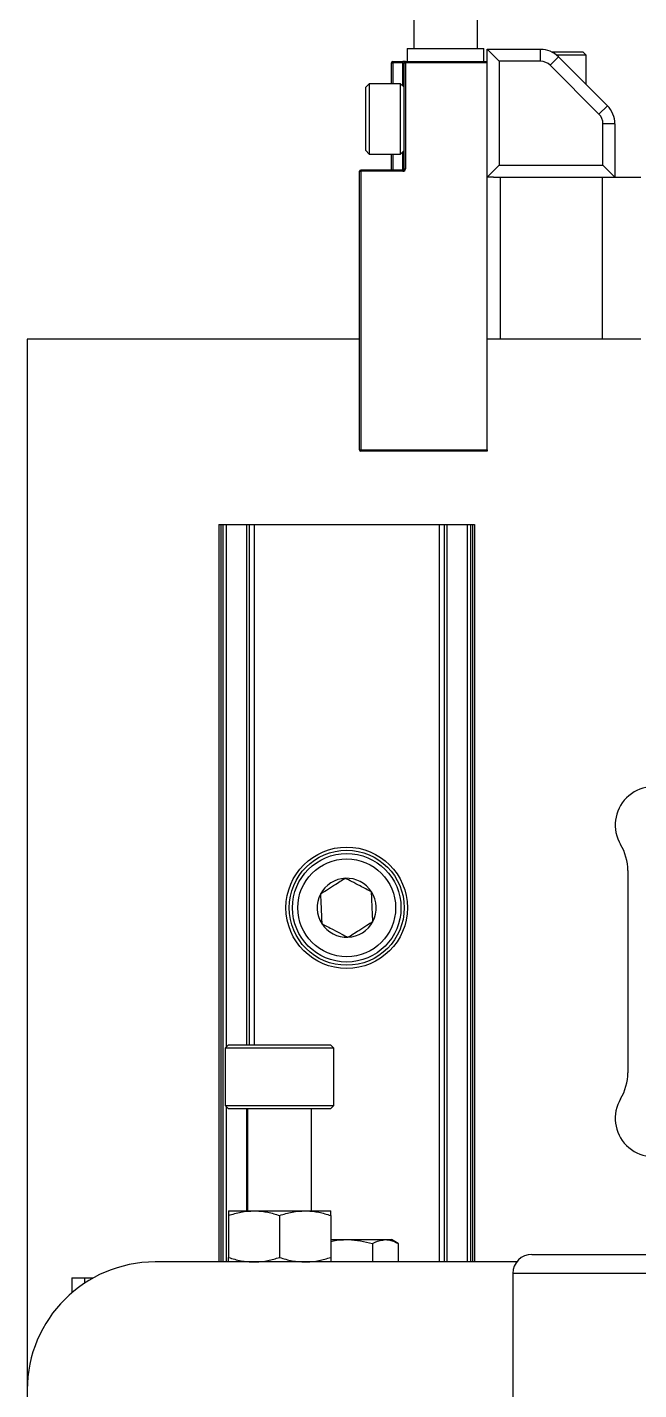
# Model space of a CAD drawing. Header units: millimetres. Extents: x 0 to 279, y 0 to 216.
# Drawn here: x 29.81 to 37.79, y 113.34 to 131.11 of the extents above; entities that cross this region are included whole.
import ezdxf

# ---------------------------------------------------------------- set-up
doc = ezdxf.new("R2010")
doc.units = ezdxf.units.MM

msp = doc.modelspace()

# ---------------------------------------------------------------- linework, layer by layer
at = {"color": 7, "linetype": 'Continuous', "lineweight": 25}
for p, q in [((34.856, 132.333), (34.856, 130.833)), ((35.689, 130.833), (35.689, 132.333)), ((34.772, 130.833), (34.772, 130.666)), ((34.772, 130.833), (35.772, 130.833)), ((35.772, 130.666), (35.772, 130.833)), ((35.814, 129.158), (35.814, 130.825)), ((35.971, 130.668), (35.814, 130.825)), ((35.814, 130.825), (36.509, 130.825)), ((36.509, 130.668), (36.509, 130.825)), ((34.564, 130.65), (34.581, 130.65)), ((34.564, 130.375), (34.564, 130.65)), ((34.581, 130.65), (34.581, 130.666)), ((34.581, 130.666), (34.714, 130.666)), ((34.714, 130.65), (34.581, 130.65)), ((34.714, 130.65), (34.714, 130.666)), ((34.747, 130.666), (34.714, 130.666)), ((34.714, 130.65), (34.731, 130.65)), ((34.731, 130.65), (34.747, 130.65)), ((34.731, 129.266), (34.731, 130.65)), ((34.747, 130.65), (34.747, 130.666)), ((34.747, 130.666), (35.814, 130.666)), ((35.814, 130.65), (34.747, 130.65)), ((34.747, 130.65), (34.747, 129.266)), ((35.971, 130.668), (35.971, 129.315)), ((36.509, 130.668), (35.971, 130.668)), ((36.745, 130.727), (36.634, 130.616)), ((36.655, 130.791), (37.006, 130.791)), ((37.046, 130.746), (36.725, 130.746)), ((36.745, 130.727), (37.383, 130.089)), ((37.006, 130.791), (37.06, 130.791)), ((37.106, 130.746), (37.046, 130.746)), ((37.106, 130.746), (37.06, 130.791)), ((37.106, 130.366), (37.106, 130.746)), ((37.272, 129.978), (36.634, 130.616)), ((34.276, 130.375), (34.231, 130.329)), ((34.231, 129.504), (34.231, 130.329)), ((34.685, 130.375), (34.276, 130.375)), ((34.276, 130.375), (34.276, 129.458)), ((34.731, 130.329), (34.685, 130.375)), ((34.685, 129.458), (34.685, 130.375)), ((37.383, 130.089), (37.272, 129.978)), ((37.481, 129.853), (37.324, 129.853)), ((37.324, 129.315), (37.324, 129.853)), ((37.481, 129.853), (37.481, 129.158)), ((34.231, 129.504), (34.276, 129.458)), ((34.276, 129.458), (34.685, 129.458)), ((34.564, 129.25), (34.564, 129.458)), ((34.685, 129.458), (34.731, 129.504)), ((34.147, 129.233), (34.164, 129.233)), ((34.147, 125.6), (34.147, 129.233)), ((34.164, 129.233), (34.164, 129.25)), ((34.164, 129.25), (34.714, 129.25)), ((34.164, 129.233), (34.164, 125.6)), ((34.714, 129.233), (34.164, 129.233)), ((34.714, 129.25), (34.714, 129.233)), ((34.731, 129.266), (34.747, 129.266)), ((35.971, 129.315), (35.814, 129.158)), ((35.971, 129.315), (37.324, 129.315)), ((37.481, 129.158), (37.324, 129.315)), ((35.897, 129.158), (35.814, 129.158)), ((35.814, 127.041), (35.814, 129.158)), ((35.814, 125.6), (35.814, 129.158)), ((35.897, 129.158), (35.981, 129.158)), ((35.981, 129.158), (35.981, 127.041)), ((35.981, 129.158), (37.317, 129.158)), ((37.317, 127.041), (37.317, 129.158)), ((37.317, 129.158), (37.816, 129.158)), ((29.814, 127.041), (29.814, 113.337)), ((34.147, 127.041), (29.814, 127.041)), ((35.981, 127.041), (35.814, 127.041)), ((37.317, 127.041), (35.981, 127.041)), ((37.816, 127.041), (37.317, 127.041)), ((34.147, 125.6), (34.164, 125.6)), ((34.164, 125.6), (35.814, 125.6)), ((34.164, 125.583), (34.164, 125.6)), ((35.814, 125.583), (34.164, 125.583)), ((35.814, 125.6), (35.814, 125.583)), ((32.314, 124.625), (32.314, 115.004)), ((32.314, 124.625), (32.338, 124.625)), ((32.338, 124.625), (32.366, 124.625)), ((32.366, 124.625), (32.366, 115.004)), ((32.366, 124.625), (32.41, 124.625)), ((32.41, 124.625), (32.673, 124.625)), ((32.673, 124.625), (32.673, 117.837)), ((32.673, 124.625), (32.709, 124.625)), ((32.709, 124.625), (32.709, 117.837)), ((32.709, 124.625), (32.775, 124.625)), ((32.775, 124.625), (32.775, 117.837)), ((32.775, 124.625), (35.187, 124.625)), ((35.187, 124.625), (35.187, 115.004)), ((35.187, 124.625), (35.253, 124.625)), ((35.253, 124.625), (35.253, 115.004)), ((35.253, 124.625), (35.289, 124.625)), ((35.289, 124.625), (35.289, 115.004)), ((35.289, 124.625), (35.551, 124.625)), ((35.551, 124.625), (35.596, 124.625)), ((35.596, 124.625), (35.596, 115.004)), ((35.596, 124.625), (35.623, 124.625)), ((35.623, 124.625), (35.647, 124.625)), ((35.647, 124.625), (35.647, 115.004)), ((37.647, 120.11), (37.647, 117.473)), ((32.44, 117.837), (32.397, 117.795)), ((32.397, 117.795), (32.397, 117.047)), ((33.814, 117.795), (32.397, 117.795)), ((32.44, 117.837), (33.771, 117.837)), ((33.814, 117.795), (33.771, 117.837)), ((33.814, 117.047), (33.814, 117.795)), ((32.397, 117.047), (32.44, 117.004)), ((32.397, 117.047), (33.814, 117.047)), ((33.771, 117.004), (32.44, 117.004)), ((32.673, 117.004), (32.673, 115.671)), ((32.689, 117.004), (32.689, 115.671)), ((33.522, 115.671), (33.522, 117.004)), ((33.771, 117.004), (33.814, 117.047)), ((32.439, 115.671), (32.772, 115.671)), ((32.439, 115.611), (32.439, 115.064)), ((32.772, 115.671), (33.439, 115.671)), ((33.106, 115.611), (33.106, 115.064)), ((33.439, 115.671), (33.772, 115.671)), ((33.772, 115.611), (33.772, 115.064)), ((33.772, 115.296), (33.981, 115.296)), ((33.981, 115.296), (34.486, 115.296)), ((34.317, 115.244), (34.317, 115.004)), ((34.486, 115.296), (34.564, 115.296)), ((34.654, 115.244), (34.564, 115.296)), ((34.654, 115.244), (34.654, 115.004)), ((36.197, 115.004), (31.481, 115.004)), ((36.397, 115.104), (40.133, 115.104)), ((36.147, 114.854), (36.147, 111.046)), ((30.397, 114.796), (30.397, 114.604)), ((30.397, 114.796), (30.561, 114.796)), ((30.561, 114.796), (30.561, 114.728)), ((30.561, 114.796), (30.674, 114.796)), ((29.814, 113.337), (29.814, 88.194))]:
    msp.add_line(p, q, dxfattribs=at)
at = {"color": 8, "linetype": 'Continuous', "lineweight": 25}
for p, q in [((34.581, 130.65), (34.581, 130.375)), ((34.714, 130.346), (34.714, 130.65)), ((34.581, 129.458), (34.581, 129.25)), ((34.714, 129.25), (34.714, 129.487)), ((32.338, 124.625), (32.338, 115.004)), ((32.41, 124.625), (32.41, 117.808)), ((35.551, 124.625), (35.551, 115.004)), ((35.623, 124.625), (35.623, 115.004)), ((32.41, 117.034), (32.41, 115.004)), ((49.481, 114.854), (36.147, 114.854))]:
    msp.add_line(p, q, dxfattribs=at)
at = {"color": 7, "linetype": 'Continuous', "lineweight": 25}
for radius in [0.792, 0.75, 0.708, 0.638]:
    msp.add_circle((33.981, 119.625), radius, dxfattribs=at)
for centre, radius, start, end in [((36.509, 130.491), 0.333, 45, 90), ((34.581, 130.65), 0.0167, 90, 180), ((34.747, 130.65), 0.0167, 90, 180), ((36.509, 130.491), 0.177, 45, 90), ((37.147, 129.853), 0.177, 0, 45), ((37.147, 129.853), 0.333, 0, 45), ((34.164, 129.233), 0.0167, 90, 180), ((34.714, 129.266), 0.0333, 270, 0), ((34.714, 129.266), 0.0167, 270, 0), ((34.164, 125.6), 0.0167, 180, 270), ((37.984, 120.705), 0.5, 59.3378, 210.6622), ((36.981, 120.11), 0.667, 0, 30.6622), ((33.981, 119.625), 0.385, 92.5129, 152.5129), ((33.981, 119.625), 0.385, 32.5129, 92.5129), ((33.981, 119.625), 0.385, 332.5129, 32.5129), ((33.981, 119.625), 0.385, 152.5129, 212.5129), ((33.981, 119.625), 0.385, 272.5129, 332.5129), ((33.981, 119.625), 0.385, 212.5129, 272.5129), ((36.981, 117.473), 0.667, 329.3378, 0), ((37.984, 116.878), 0.5, 149.3378, 300.6622), ((31.481, 113.337), 1.667, 90, 180), ((36.397, 114.854), 0.25, 90, 180)]:
    msp.add_arc(centre, radius, start, end, dxfattribs=at)
for points, knots in [([(33.964, 120.009), (33.942, 119.995), (33.896, 119.966), (33.812, 119.913), (33.722, 119.855), (33.665, 119.819), (33.639, 119.802)], [0, 0, 0, 0, 0.216453, 0.440306, 0.751896, 1, 1, 1, 1]), ([(34.305, 119.832), (34.256, 119.857), (34.173, 119.901), (34.051, 119.964), (33.991, 119.995), (33.964, 120.009)], [0, 0, 0, 0, 0.439122, 0.751371, 1, 1, 1, 1]), ([(34.322, 119.447), (34.321, 119.466), (34.319, 119.526), (34.314, 119.635), (34.309, 119.748), (34.306, 119.81), (34.305, 119.832)], [0, 0, 0, 0, 0.1560255, 0.4937074, 0.8190578, 1, 1, 1, 1]), ([(33.639, 119.802), (33.64, 119.781), (33.643, 119.719), (33.648, 119.606), (33.653, 119.496), (33.655, 119.437), (33.656, 119.418)], [0, 0, 0, 0, 0.180942, 0.506293, 0.843975, 1, 1, 1, 1]), ([(33.998, 119.24), (34.02, 119.254), (34.065, 119.283), (34.149, 119.337), (34.239, 119.394), (34.297, 119.431), (34.322, 119.447)], [0, 0, 0, 0, 0.216453, 0.440306, 0.751896, 1, 1, 1, 1]), ([(33.656, 119.418), (33.679, 119.406), (33.727, 119.381), (33.815, 119.335), (33.91, 119.286), (33.971, 119.254), (33.998, 119.24)], [0, 0, 0, 0, 0.2164527, 0.4403056, 0.751896, 1, 1, 1, 1]), ([(32.439, 115.611), (32.493, 115.628), (32.602, 115.661), (32.715, 115.668), (32.772, 115.671)], [0, 0, 0, 0, 0.495458, 1, 1, 1, 1]), ([(32.439, 115.671), (32.439, 115.669), (32.439, 115.665), (32.439, 115.64), (32.439, 115.619), (32.439, 115.611)], [0, 0, 0, 0, 0.3839, 0.7734, 1, 1, 1, 1]), ([(32.772, 115.671), (32.78, 115.671), (32.84, 115.67), (32.953, 115.657), (33.054, 115.627), (33.106, 115.611)], [0, 0, 0, 0, 0.0700474, 0.5307624, 1, 1, 1, 1]), ([(33.106, 115.611), (33.16, 115.628), (33.269, 115.661), (33.382, 115.668), (33.439, 115.671)], [0, 0, 0, 0, 0.495458, 1, 1, 1, 1]), ([(33.439, 115.671), (33.447, 115.671), (33.507, 115.67), (33.62, 115.657), (33.721, 115.627), (33.772, 115.611)], [0, 0, 0, 0, 0.0700474, 0.5307624, 1, 1, 1, 1]), ([(33.772, 115.611), (33.772, 115.619), (33.772, 115.64), (33.772, 115.665), (33.772, 115.669), (33.772, 115.671)], [0, 0, 0, 0, 0.226601, 0.610821, 1, 1, 1, 1]), ([(33.772, 115.273), (33.784, 115.276), (33.853, 115.293), (33.923, 115.294), (33.981, 115.296)], [0, 0, 0, 0, 0.178651, 1, 1, 1, 1]), ([(33.981, 115.296), (33.989, 115.296), (34.049, 115.295), (34.163, 115.284), (34.266, 115.257), (34.317, 115.244)], [0, 0, 0, 0, 0.070036, 0.530757, 1, 1, 1, 1]), ([(34.317, 115.244), (34.329, 115.25), (34.384, 115.281), (34.441, 115.289), (34.486, 115.296)], [0, 0, 0, 0, 0.205365, 1, 1, 1, 1]), ([(34.486, 115.296), (34.499, 115.295), (34.556, 115.293), (34.611, 115.265), (34.654, 115.244)], [0, 0, 0, 0, 0.227426, 1, 1, 1, 1]), ([(32.439, 115.064), (32.466, 115.055), (32.52, 115.038), (32.603, 115.019), (32.687, 115.007), (32.744, 115.005), (32.772, 115.004)], [0, 0, 0, 0, 0.247269, 0.495363, 0.746874, 1, 1, 1, 1]), ([(32.439, 115.004), (32.439, 115.006), (32.439, 115.01), (32.439, 115.035), (32.439, 115.056), (32.439, 115.064)], [0, 0, 0, 0, 0.3839, 0.7734, 1, 1, 1, 1]), ([(32.772, 115.004), (32.78, 115.004), (32.84, 115.005), (32.953, 115.018), (33.054, 115.048), (33.106, 115.064)], [0, 0, 0, 0, 0.070047, 0.530762, 1, 1, 1, 1]), ([(33.106, 115.064), (33.16, 115.047), (33.269, 115.013), (33.382, 115.007), (33.439, 115.004)], [0, 0, 0, 0, 0.495458, 1, 1, 1, 1]), ([(33.439, 115.004), (33.447, 115.004), (33.507, 115.005), (33.62, 115.018), (33.721, 115.048), (33.772, 115.064)], [0, 0, 0, 0, 0.070047, 0.530762, 1, 1, 1, 1]), ([(33.772, 115.064), (33.772, 115.056), (33.772, 115.035), (33.772, 115.01), (33.772, 115.006), (33.772, 115.004)], [0, 0, 0, 0, 0.226601, 0.610821, 1, 1, 1, 1])]:
    msp.add_open_spline(points, degree=3, knots=knots, dxfattribs=at)

doc.saveas('drawing.dxf')
